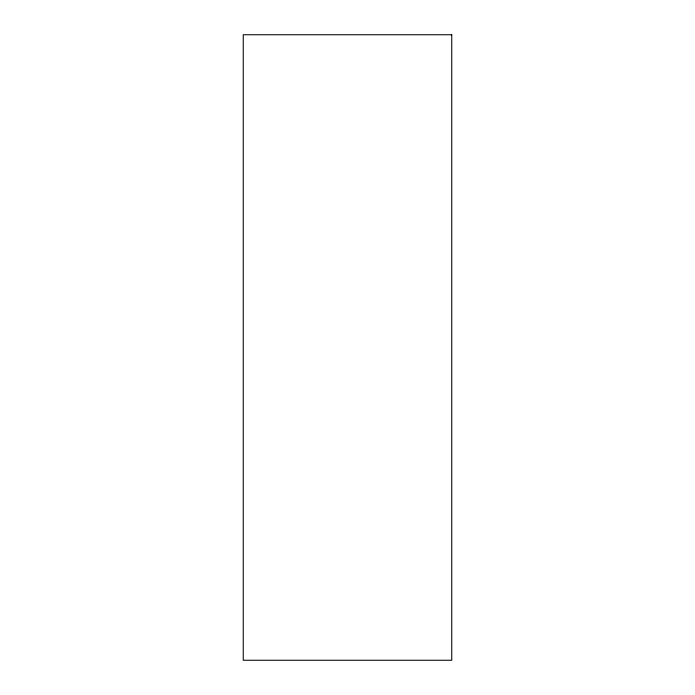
<?xml version="1.0" encoding="UTF-8"?>
<svg xmlns="http://www.w3.org/2000/svg" width="695" height="695" viewBox="0 0 695 695"><rect width="100%" height="100%" fill="white"/><g stroke="black" fill="none" stroke-linecap="round" stroke-linejoin="round"><path stroke-width="1.04" d="M451.75 34.75L243.25 34.75L243.25 660.25L451.75 660.25L451.75 34.75"/></g></svg>
